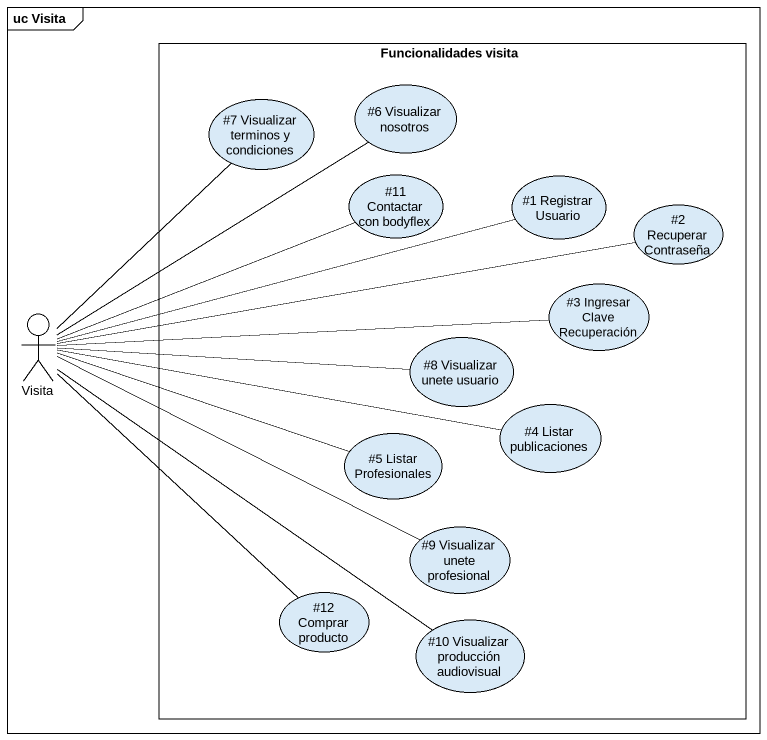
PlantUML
@startuml
mainframe uc Visita
rectangle "Funcionalidades visita" as Funcionalidades_visita {
  usecase "#7 Visualizar terminos y condiciones" as u7_Visualizar_terminos_y
  usecase "#6 Visualizar nosotros" as u6_Visualizar_nosotros
  usecase "#11 Contactar con bodyflex" as u11_Contactar_con_bodyflex
  usecase "#1 Registrar Usuario" as u1_Registrar_Usuario
  usecase "#2 Recuperar Contraseña" as u2_Recuperar_Contraseña
  usecase "#3 Ingresar Clave Recuperación" as u3_Ingresar_Clave
  usecase "#8 Visualizar unete usuario" as u8_Visualizar_unete_usuario
  usecase "#5 Listar Profesionales" as u5_Listar_Profesionales
  usecase "#4 Listar publicaciones" as u4_Listar_publicaciones
  usecase "#9 Visualizar unete profesional" as u9_Visualizar_unete
  usecase "#12 Comprar producto" as u12_Comprar_producto
  usecase "#10 Visualizar producción audiovisual" as u10_Visualizar_producción
}
actor Visita
Visita -up- u7_Visualizar_terminos_y
Visita -up- u6_Visualizar_nosotros
Visita -right- u11_Contactar_con_bodyflex
Visita -right- u1_Registrar_Usuario
Visita -right- u2_Recuperar_Contraseña
Visita -right- u3_Ingresar_Clave
Visita -right- u8_Visualizar_unete_usuario
Visita -right- u5_Listar_Profesionales
Visita -right- u4_Listar_publicaciones
Visita -right- u9_Visualizar_unete
Visita -- u12_Comprar_producto
Visita -- u10_Visualizar_producción
@enduml
